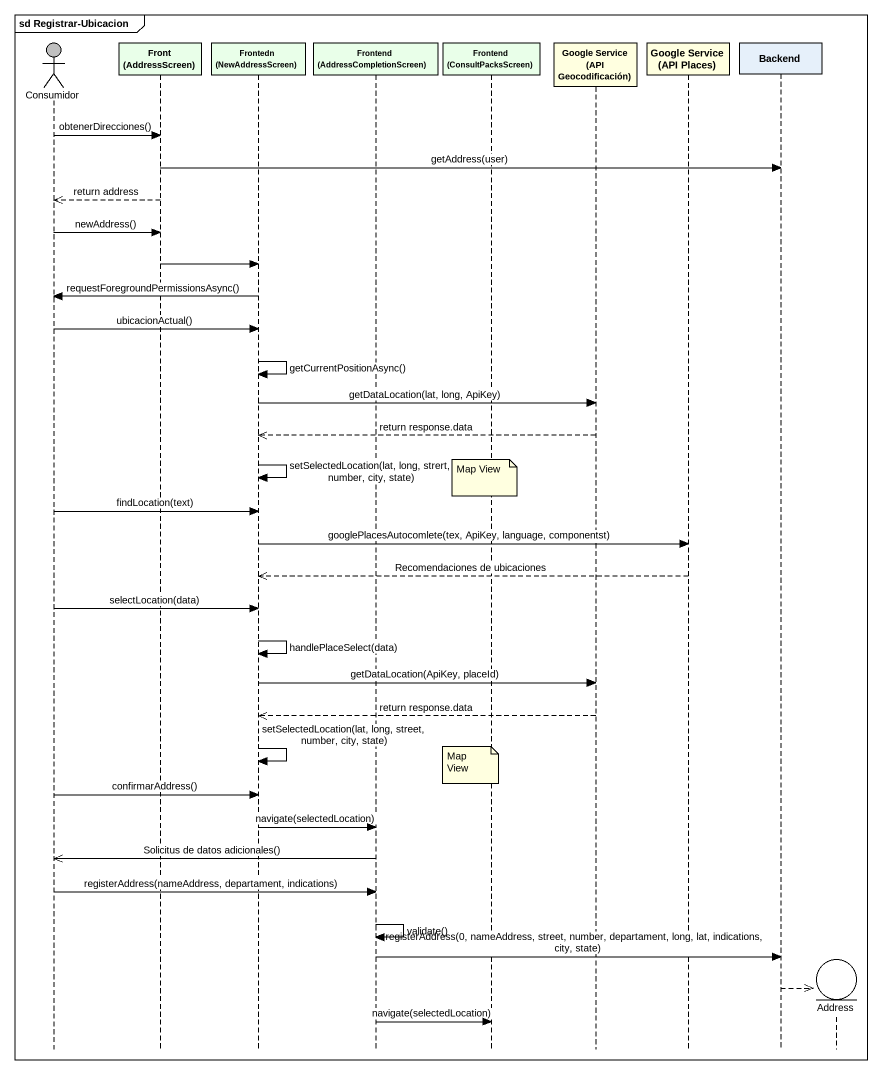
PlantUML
@startuml
mainframe sd Registrar-Ubicacion
hide footbox
actor Consumidor #C0C0C0
participant "Front (AddressScreen)" as Front_AddressScreen #E9FFE9
participant "Frontedn (NewAddressScreen)" as Frontedn_NewAddressScreen #E9FFE9
participant "Frontend (AddressCompletionScreen)" as Frontend #E9FFE9
participant "Frontend (ConsultPacksScreen)" as Frontend_ConsultPacksScreen #E9FFE9
participant "Google Service (API Geocodificación)" as Google_Service_API #FFFFE0
participant "Google Service (API Places)" as Google_Service_API_Places #FFFFE0
participant Backend
entity Address

Consumidor -> Front_AddressScreen : obtenerDirecciones()
Front_AddressScreen -> Backend : getAddress(user)
Front_AddressScreen -->> Consumidor : return address
Consumidor -> Front_AddressScreen : newAddress()
Front_AddressScreen -> Frontedn_NewAddressScreen
Frontedn_NewAddressScreen -> Consumidor : requestForegroundPermissionsAsync()
Consumidor -> Frontedn_NewAddressScreen : ubicacionActual()
Frontedn_NewAddressScreen -> Frontedn_NewAddressScreen : getCurrentPositionAsync()
Frontedn_NewAddressScreen -> Google_Service_API : getDataLocation(lat, long, ApiKey)
Google_Service_API -->> Frontedn_NewAddressScreen : return response.data
Frontedn_NewAddressScreen -> Frontedn_NewAddressScreen : setSelectedLocation(lat, long, strert, number, city, state)
note over Frontend_ConsultPacksScreen : Map View
Consumidor -> Frontedn_NewAddressScreen : findLocation(text)
Frontedn_NewAddressScreen -> Google_Service_API_Places : googlePlacesAutocomlete(tex, ApiKey, language, componentst)
Google_Service_API_Places -->> Frontedn_NewAddressScreen : Recomendaciones de ubicaciones
Consumidor -> Frontedn_NewAddressScreen : selectLocation(data)
Frontedn_NewAddressScreen -> Frontedn_NewAddressScreen : handlePlaceSelect(data)
Frontedn_NewAddressScreen -> Google_Service_API : getDataLocation(ApiKey, placeId)
Google_Service_API -->> Frontedn_NewAddressScreen : return response.data
Frontedn_NewAddressScreen -> Frontedn_NewAddressScreen : setSelectedLocation(lat, long, street, number, city, state)
note over Frontend_ConsultPacksScreen : Map View
Consumidor -> Frontedn_NewAddressScreen : confirmarAddress()
Frontedn_NewAddressScreen -> Frontend : navigate(selectedLocation)
Frontend ->> Consumidor : Solicitus de datos adicionales()
Consumidor -> Frontend : registerAddress(nameAddress, departament, indications)
Frontend -> Frontend : validate()
Frontend -> Backend : registerAddress(0, nameAddress, street, number, departament, long, lat, indications, city, state)
Backend -->> Address **
Frontend -> Frontend_ConsultPacksScreen : navigate(selectedLocation)
@enduml
